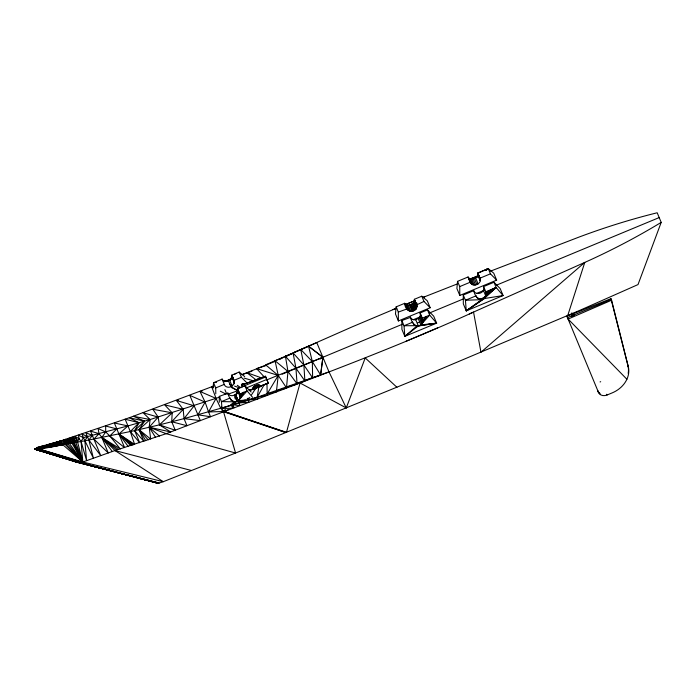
<?xml version="1.0" encoding="UTF-8"?>
<svg xmlns="http://www.w3.org/2000/svg" width="696" height="696" viewBox="0 0 696 696"><rect width="100%" height="100%" fill="white"/><g stroke="black" fill="none" stroke-linecap="round" stroke-linejoin="round"><path stroke-width="1.04" d="M420.471 315.323L419.262 317.828L415.747 319.742A5.29 4.359 -22.7 0 1 410.501 317.376L401.844 320.543L401.914 329.399L404.828 336.368L436.627 323.161L433.712 316.193L427.501 309.885L420.071 312.974L422.481 318.594L422.863 321.343L421.811 323.936L419.618 325.632L404.028 325.763L401.844 320.543M234.152 380.686L234.091 383.644M237.614 392.092L237.484 388.812L244.914 385.723L251.134 392.031M416.626 307.684L416.739 304.848L414.355 299.297L421.785 296.209L427.274 300.776L430.189 307.745L398.39 320.952L395.476 313.983L396.137 306.866L404.689 303.308C404.741 310.677 413.215 314.714 416.669 307.815L414.216 301.925L414.355 299.297M480.388 279.618C480.518 282.324 478.143 284.516 475.603 284.977C470.748 286.117 469.208 280.392 468.086 276.982L457.542 281.358L456.889 288.475L459.804 295.443L496.648 280.14L493.734 273.171L488.253 268.604L477.752 272.962L480.388 279.618L477.752 272.962M420.488 315.07L422.855 319.942L426.491 316.436L422.863 321.343L420.445 315.584L420.071 312.974M567.762 315.453L584.779 262.409L480.962 352.22L473.541 312.095C373.195 357.77 268.934 393.884 166.214 433.686L114.997 450.564L82.807 462.005L71.932 443.117L72.123 440.35L69.8 438.01L70.827 443.308L67.434 438.776L69.435 443.552L82.807 462.005L163.282 481.693L235.579 453.026L424.995 375.709L579.568 310.459L638.014 284.577L661.2 222.381L657.189 212.776A408.891 232.186 -22.5 0 0 578.48 237.292L490.367 271.196M483.015 299.297L481.667 299.663L466.242 310.86L484.259 298.558L503.086 295.556L496.152 287.5L485.651 291.859L486.252 295.008L484.259 298.558L466.242 310.86L465.441 300.254L475.977 295.878C476.847 299.123 481.493 299.445 483.85 297.584C488.027 294.965 485.086 289.788 483.45 286.639L493.969 282.272L500.18 288.588L503.086 295.556L466.242 310.86L463.327 303.891L463.258 295.026L473.776 290.667C474.515 295.269 478.848 302.455 484.259 298.558L496.152 287.5L493.969 282.272M213.08 387.794L213.55 382.704L222.111 379.155L224.39 384.775A5.29 4.359 -22.7 0 0 229.636 387.141L232.125 386.123L234.082 383.661M476.012 296L476.36 296.774M213.733 386.01L211.723 386.819L216.064 398.425L220.736 408.395L257.172 397.251L267.682 395.163L267.168 393.927L276.869 391.717L276.503 390.821L278.235 375.44L275.05 360.754L284.629 357.005M155.565 437.41L149.196 427.248L150.11 419.549L143.15 412.763L158.166 417.104L159.401 424.865L170.72 431.964L149.196 427.248L150.675 439.08L139 429.632L144.568 421.141L133.415 416.278L150.11 419.549L220.023 397.025M34.817 449.198L39.811 449.251L82.807 462.005L73.193 442.891L73.558 440.002L72.027 437.279L74.846 439.698L82.807 462.005L77.717 462.483L34.887 449.19L37.601 447.328L61.161 440.829L62.788 444.727L82.807 462.005L81.067 441.508L79.083 438.68L78.422 435.183L83.416 437.645L93.403 458.238L88.879 440.055L85.817 432.729L92.333 435.365L88.879 440.055L100.746 455.628L90.558 431.129L99.023 433.66L112.3 451.521M53.366 454.288L34.8 449.155L58.96 441.551L60.456 445.135C42.56 449.381 36.479 447.041 58.386 441.734L129.273 417.765L213.594 386.08M247.271 398.269L248.037 400.104L257.842 398.86L257.172 397.251L258.868 386.819L268.317 383.191L265.411 376.223L241.756 385.071L242.391 386.619L265.707 376.936M63.91 439.933L65.702 444.213L82.807 462.005L74.289 442.7L74.846 439.698L73.089 436.931L76.847 439.22L82.807 462.005L65.119 444.318L63.362 440.107M232.125 386.123L229.532 379.912L231.925 377.206L231.768 375.135L239.206 372.047L244.688 376.614M478.082 274.076L477.908 275.024L480.257 280.566M486.025 294.478L496.152 287.5L485.878 292.268L486.06 292.938M83.416 437.645L82.024 434.008L87.444 436.618L84.877 440.838L86.591 460.656L81.067 441.508L83.416 437.645L127.951 425.926L118.955 434.008L134.615 444.405L130.317 431.572L139.026 422.733L125.149 419.209L130.317 431.572L139.679 442.743L134.659 430.641L144.568 421.141L129.273 417.765L139.026 422.733L134.659 430.641L143.863 441.368L139 429.632L150.11 419.549L127.951 425.926L114.344 422.985L124.584 447.598L109.811 435.966L105.714 431.955L98.11 428.571L99.023 433.66L93.882 439.08L108.245 452.965L101.851 437.523L120.312 448.937L109.811 435.966L116.832 428.936L105.653 426.022L105.714 431.955L101.851 437.523L114.997 450.564L163.282 481.693L159.166 483.05L76.421 462.005L36.044 449.503L39.002 449.407L81.91 462.283L39.811 449.251L38.837 448.555L38.854 446.971L34.843 449.172L84.877 440.838L134.659 430.641L159.401 424.865L184.031 418.635L232.925 404.828L239.981 405.568L238.902 402.958L248.907 402.21L248.037 400.104L248.472 398.086M260.887 386.68L260.782 386.036C258.494 383.296 252.378 385.836 252.709 389.386L250.76 390.195M247.724 399.713L238.241 400.774C242.051 397.825 239.459 392.448 237.684 389.116M239.433 400.957L238.902 402.958L240.094 401.288M157.522 482.746L158.262 483.207L76.012 461.735L158.671 483.155L76.421 462.005M396.938 387.298L365.217 357.935L346.251 407.943L300.072 383.009L286.482 432.294L224.234 411.475L208.548 411.954L205.12 402.114L199.978 391.457L202.101 391.1M235.039 398.782L237.858 390.717L232.455 387.524M239.92 398.556L243.905 392.274L240.268 395.789L237.91 390.908M473.776 290.667L473.872 291.067A5.298 4.367 -22.7 0 0 478.448 293.512A5.298 4.367 -22.7 0 0 483.407 290.423L483.92 288.057L483.45 286.639M237.614 392.109L236.701 393.631M416.921 307.136L414.512 301.368M237.867 391.413L240.277 397.181L243.905 392.274L238.354 400.661M75.42 442.499L76.847 439.22L74.829 436.366L79.083 438.68L77.256 442.178M234.856 397.512L237.858 390.717L231.333 387.437M178.594 400.33L176.445 400.487L183.179 409.326L171.721 421.75L186.98 425.735L184.031 418.635L183.179 409.326L164.665 404.872L172.182 412.841L159.401 424.865L175.235 430.232L171.721 421.75L172.182 412.841L152.876 409.257L158.166 417.104L149.196 427.248L166.214 433.686L235.579 453.026L223.529 411.745L285.865 432.547L224.234 411.475L220.736 408.395L221.624 406.421M477.9 275.042L476.595 276.904L472.749 279.322M414.207 301.933L413.224 303.212L415.73 309.381M220.736 408.395L232.69 408.3L231.429 405.263L234.143 407.76L232.925 404.828L257.172 397.251L264.158 384.766M232.925 404.828L234.004 403.062M236.17 399.53L237.249 397.764M420.941 324.815L426.491 316.436L422.515 322.692L420.01 316.758M43.735 447.093L58.386 443.648L59.099 445.353L58.586 445.553M248.037 400.104L249.777 397.468M251.526 394.823L256.171 387.776L258.868 386.819M58.803 445.405C53.992 437.436 62.605 444.613 58.916 445.388M236.675 393.666L233.16 395.589A5.29 4.359 -22.7 0 1 227.914 393.223L219.266 396.381L219.31 402.288M413.528 302.873L416.051 308.92M239.38 399.513L247.097 390.952L244.914 385.723M421.959 323.675L429.684 315.105L427.501 309.885M59.125 445.431L57.733 441.812M413.172 303.265L412.154 304.039L416.156 303.195M244.505 384.018L243.113 383.635L241.756 385.071L265.411 376.223L266.751 379.459L246.358 387.933M229.645 379.825L232.734 376.832L231.42 378.163M415.625 300.672L413.389 303.021L415.93 309.094M415.312 300.959L414.007 302.325L416.486 308.311M485.582 295.652L485.895 296.383L496.152 287.5L486.104 293.286L486.252 295.026L488.218 292.955M235.648 394.571L238.241 400.774L235.692 401.836L221.45 401.609L219.266 396.381M414.746 310.242L412.189 304.022C410.04 305.387 405.803 306.266 404.594 303.352M418.279 318.69L420.863 324.893C415.46 328.79 411.11 321.604 410.405 316.985M224.651 410.135L222.25 412.206L222.085 410.092M230.272 405.29L234.291 401.827L231.133 400.156M412.589 322.213L404.028 325.763L404.828 336.368L416.869 325.989L414.303 324.91L412.493 322.248M412.232 303.987L413.337 303.082M230.768 378.911L232.455 377.536M225.608 409.613L222.25 412.206L228.157 409.753M230.646 405.725L235.692 401.836L244.861 400.418M404.828 336.368L418.27 325.998L436.627 323.161L429.684 315.105L422.255 318.194L422.481 318.585M486.252 295.026L496.152 287.5M234.448 374.526L236.014 373.378M472.445 279.444L478.091 275.886M485.712 270.422L488.253 268.604L490.436 273.832L496.648 280.14M486.582 269.743L488.253 268.604L477.917 273.206L480.118 278.504M320.186 359.058L322.9 357.265L308.563 346.216L312.339 361.563L312.626 377.885M485.66 270.213L488.253 268.604L484.555 270.596M227.818 392.822C228.523 397.451 232.873 404.628 238.284 400.731M485.512 270.187L488.253 268.604M38.593 447.98L41.873 446.145L44.44 446.136L45.049 447.572L42.917 448.642L38.837 448.555M222.111 379.155C223.259 382.078 227.444 381.243 229.567 379.885L225.652 381.156L222.894 380.434M468.086 276.982C469.896 280.81 474.715 277.956 477.569 277.208M404.689 303.308C405.838 306.214 409.996 305.466 412.11 304.074M45.014 447.589L44.405 446.136M279.026 359.615L281.837 358.336M287.518 355.743L285.43 356.248L292.224 353.577M288.492 355.299L292.25 353.62M469.33 313.957L588.311 260.835A408.891 232.186 -22.5 0 0 661.2 222.381M300.776 349.592L308.563 346.216L322.9 357.265L320.63 375.1L312.574 377.815L303.891 365L293.077 352.933L300.776 349.592L303.891 365L304.874 381.164L296.809 383.496L287.961 371.481L275.05 360.754L275.285 361.328L241.999 374.657M566.918 316.193L568.119 319.055L611.593 300.22L610.949 298.671L566.918 316.193L598.499 392.422A6.899 5.681 -22.7 0 0 607.043 395.024L612.236 392.866A25.073 20.645 -22.7 0 0 628.279 366.557L611.593 300.22M406.081 341.249L437.645 327.842M215.777 393.84L215.734 387.933L224.295 384.375M231.768 375.135L233.952 380.364L241.39 377.275L246.915 382.887M398.39 320.952L398.321 312.095L406.969 308.937M430.189 307.745L423.968 301.438L416.739 304.831M459.804 295.443L459.725 286.587L470.27 282.202M479.935 278.191L490.436 273.832M411.266 307.423L414.233 306.197M282.089 374.213L402.201 324.327M413.25 319.734L420.271 316.819M429.31 313.07L463.44 298.889M476.49 293.468L484.52 290.136M496.57 285.125L659.19 217.578M230.002 398.051L221.45 401.609L221.928 407.969M237.484 388.812L239.668 394.04L247.097 390.952L252.657 397.39M260.782 386.036L268.204 382.948L266.916 379.825L322.9 357.265L320.595 374.918L312.339 361.563L300.829 349.575M417.817 322.796L419.801 321.97M421.793 321.143L423.777 320.317M567.518 317.62L611.271 299.445M392.883 309.659L396.703 308.111L352.228 326.842L293.077 352.933L295.948 368.228L297.079 384.131L286.152 387.341L278.235 375.44L265.637 364.834L316.793 342.65L329.008 371.881L346.251 407.943M414.92 300.707L405.281 304.622L415.321 300.489M422.707 297.549L424.656 296.757M224.434 381.8L231.202 379.042M224.791 381.565L231.829 378.728M241.877 374.683L251.961 371.168M422.794 297.505L456.863 284.107M243.113 383.635L241.434 384.296L242.512 386.889M469.67 279.166L477.552 276.129M469.208 279.34L478.282 275.851M268.317 383.191L249.046 390.404L256.171 387.776M257.172 397.251L329.008 371.881M227.949 394.223L237.858 390.717M37.14 447.493L38.68 447.476M264.071 376.736L256.589 368.61L265.95 365.591M472.949 278.809L474.272 278.383M276.503 390.821L286.474 388.116L287.961 371.481L285.43 356.248L287.465 355.613M409.553 305.135L412.685 304.37M414.764 303.856L416.852 303.343M226.974 380.982L230.098 380.207M410.875 304.709L412.928 304.222M414.981 303.726L417.026 303.238M228.297 380.555L230.341 380.06M59.117 443.483L58.386 443.648M34.843 449.172L38.002 448.433M159.166 483.05L77.03 462.283L36.514 449.564L79.283 462.649L38.002 449.564L62.788 444.727M296.809 383.496L300.072 383.009M419.618 325.632L436.627 323.161L420.828 324.936M213.776 386.524L211.723 386.819L213.629 387.794M237.04 401.47L245.54 400.235M216.578 382.322L213.55 382.704L215.734 387.933M39.002 449.407L80.136 462.605L38.002 449.564L81.014 462.483M38.002 449.564L40.455 449.877M114.997 450.564L191.313 470.47M76.012 461.735L158.009 483.215M76.943 461.927L157.94 483.224L101.573 468.199M82.789 463.188L91.141 465.415M93.229 465.972L99.484 467.642M38.384 449.477L35.278 448.642L38.393 449.52M85.886 464.023L89.01 464.858M96.3 466.798L99.424 467.634M101.503 468.19L157.705 483.189M478.909 299.289L481.667 299.663L465.441 300.254L463.258 295.026M42.343 450.912L35.026 448.92L49.364 452.983M50.886 453.627L35.183 449.303L64.754 457.785M126.159 474.35L129.291 475.22M131.379 475.794L139.739 478.091L139.966 478.639M140.783 478.387L157.54 482.998M55.419 454.853L58.508 455.706M35.6 449.416L73.437 460.639L66.146 458.464M64.067 457.846L36.044 449.503L75.899 461.657M244.148 378.076L253.266 380.808M176.445 400.487L194.175 405.803L184.031 418.635L200.352 420.619L189.817 395.363L205.12 402.114L197.951 414.842L210.523 416.721L208.548 411.954L216.064 398.425L199.978 391.457M256.589 368.61L278.235 375.44L267.168 393.927L266.986 383.705M229.523 384.322L232.551 385.384M234.569 386.097L239.624 387.881M261.244 377.798L246.897 372.665L255.954 379.851M220.293 391.187L226.009 394.093M237.284 385.306L240.86 387.733M118.424 449.529L101.851 437.523L116.711 450.051M133.371 444.814L118.955 434.008L128.177 446.467M132.118 445.223L118.955 434.008L130.813 445.631M149.196 427.248L159.419 436.096M66.329 444.1L65.807 439.306L68.069 441.316L67.712 443.857L82.807 462.005M479.935 279.835L480.353 280.21L477.995 274.555M231.089 400.113L229.906 398.095M568.119 319.055L626.905 379.25M148.231 439.907L139 429.632L145.786 440.742M285.43 356.248L295.948 368.228L304.665 380.66L312.574 377.815M222.563 380.216L222.007 379.19M414.703 310.277L410.936 304.674L413.537 310.903L409.622 305.1L412.215 311.303M64.502 439.741L67.712 443.857L65.807 439.306M477.334 297.836L479.005 299.254L478.691 298.532M233.952 380.364L231.933 375.37M71.932 443.117L68.747 438.35L69.435 443.552M62.327 440.446L64.023 444.509M486.043 294.182L486.252 294.625M479.97 298.749L480.344 299.619M481.319 298.654L481.728 299.619M482.641 298.253L483.067 299.254M483.85 297.584L484.259 298.558M40.159 447.485L40.498 448.294M39.672 447.641L39.977 448.372M628.279 366.557L627.635 365.017A25.073 20.645 -22.7 0 1 627.957 366.653M606.721 394.249L607.043 395.024M598.499 392.422L597.855 390.874A6.899 5.681 -22.7 0 0 599.795 393.144M483.415 290.397L485.912 296.357M484.355 297.14L484.747 298.062M475.551 277.713L478.135 283.916M474.324 278.339L476.934 284.586M457.542 281.358L459.725 286.587M421.785 296.209L423.968 301.438M414.616 300.019L417.008 305.953M420.532 314.401L422.855 319.942M414.59 300.95L416.965 306.623L414.685 300.411M419.279 317.794L421.811 323.936M415.747 319.742L418.34 325.945M408.317 305.283L410.875 311.39M407.099 305.213L409.596 311.173M406.055 304.892L408.465 310.668M405.255 304.352L407.578 309.903M396.137 306.866L398.321 312.095M239.206 372.047L241.39 377.275M234.421 381.791L232.107 376.249L234.378 382.461M237.954 390.238L240.268 395.789M231.933 377.197L234.343 382.965M228.349 380.512L230.95 386.75M234.482 395.189L237.084 401.427M224.904 389.647L226.548 393.588M73.193 442.891L70.983 437.619L73.558 440.002L74.289 442.7M60.761 440.959L62.37 444.805M60.508 441.046L62.092 444.848M60.274 441.116L61.857 444.892M60.117 441.168L61.683 444.918M59.891 441.247L61.561 444.944M59.795 441.273L61.335 444.979M59.656 441.316L61.196 445.005M59.499 441.368L61.031 445.04M59.412 441.403L60.935 445.057M59.282 441.447L60.804 445.075M59.169 441.481L60.682 445.101M58.612 441.664L60.091 445.205M58.194 441.795L59.647 445.275M57.011 442.169L58.386 445.475M56.637 442.291L57.994 445.536M56.211 442.421L57.542 445.605M55.932 442.508L57.246 445.657M55.55 442.63L56.837 445.718M55.158 442.752L56.419 445.788M54.81 442.865L56.054 445.84M54.479 442.969L55.706 445.892M54.131 443.074L55.332 445.953M53.818 443.178L55.001 446.005M53.261 443.352L54.41 446.101M52.626 443.552L53.74 446.206M51.983 443.752L53.053 446.31M51.547 443.891L52.592 446.388M51.139 444.022L52.157 446.458M50.764 444.144L51.756 446.519M50.599 444.196L51.582 446.545M50.503 444.222L51.487 446.562M50.39 444.257L51.356 446.58M50.19 444.318L51.2 446.606M50.103 444.353L51.052 446.632L50.016 444.379M49.755 444.457L50.799 446.667M49.668 444.483L50.59 446.702M49.494 444.544L50.495 446.719M49.381 444.579L50.286 446.745M48.92 444.727L49.895 446.815M48.824 444.753L49.799 446.823M49.607 446.858L48.659 444.805L49.416 446.884M48.389 444.892L49.312 446.902M48.294 444.918L49.138 446.928M48.12 444.979L48.946 446.962M47.98 445.014L48.807 446.98M47.885 445.048L48.703 446.997M47.763 445.092L48.563 447.023M47.633 445.127L48.433 447.041M47.467 445.179L48.259 447.067M47.293 445.231L48.154 447.084M47.197 445.266L47.963 447.11M47.084 445.301L47.85 447.128M46.928 445.353L47.685 447.163M46.789 445.397L47.528 447.18M46.623 445.449L47.354 447.206M46.458 445.501L47.18 447.241M46.223 445.57L46.937 447.276M45.997 445.649L46.693 447.31M45.666 445.745L46.345 447.371M45.379 445.84L46.04 447.415M45.179 445.901L45.832 447.45M44.909 445.988L45.536 447.493M44.692 446.058L45.31 447.537M44.587 446.092L45.197 447.545M44.048 446.258L44.631 447.641M43.857 446.319L44.422 447.667M43.674 446.38L44.231 447.702M43.465 446.44L44.005 447.737M43.274 446.501L43.805 447.772M43.117 446.554L43.639 447.798M42.969 446.597L43.483 447.824M42.787 446.658L43.282 447.85M42.595 446.719L43.082 447.885M42.299 446.815L42.769 447.928M42.004 446.902L42.456 447.98M41.734 446.989L42.16 448.024M41.316 447.119L41.717 448.093M40.907 447.25L41.29 448.163M40.559 447.363L40.916 448.224M39.098 447.824L39.367 448.468M37.906 448.198L38.097 448.668M473.019 278.765L475.603 284.977M471.714 278.948L474.254 285.073M571.825 312.887L572.869 315.401M470.496 278.879L472.975 284.864M469.452 278.565L471.845 284.36M259.765 385.114L260.461 386.802M258.921 384.905L259.617 386.593M257.938 384.888L258.982 387.42M256.868 385.062L257.911 387.594L256.833 387.95L255.789 385.419M254.78 385.932L255.823 388.464M253.901 386.567L254.945 389.09M253.214 387.272L253.91 388.96M252.77 388.02L253.475 389.699M468.643 278.017L470.948 283.594M478.952 277.252L480.31 280.81L480.144 280.018M610.949 298.671L627.957 365.783A25.073 20.645 -22.7 0 1 628.183 373.378M600.117 393.919A6.899 5.681 -22.7 0 1 598.177 391.648M600.692 381.678A1.314 0.748 -22.5 0 1 600.056 381.939M57.959 441.76L59.456 445.362L57.959 441.76M80.701 462.631L77.569 461.796L80.684 462.631M50.173 446.762L49.19 444.64L50.086 446.78M572.208 316.245A1.314 0.748 -22.5 0 0 574.113 315.097A1.314 0.748 -22.5 0 0 572.269 314.87A1.314 0.748 -22.5 0 0 572.208 316.245"/></g></svg>
